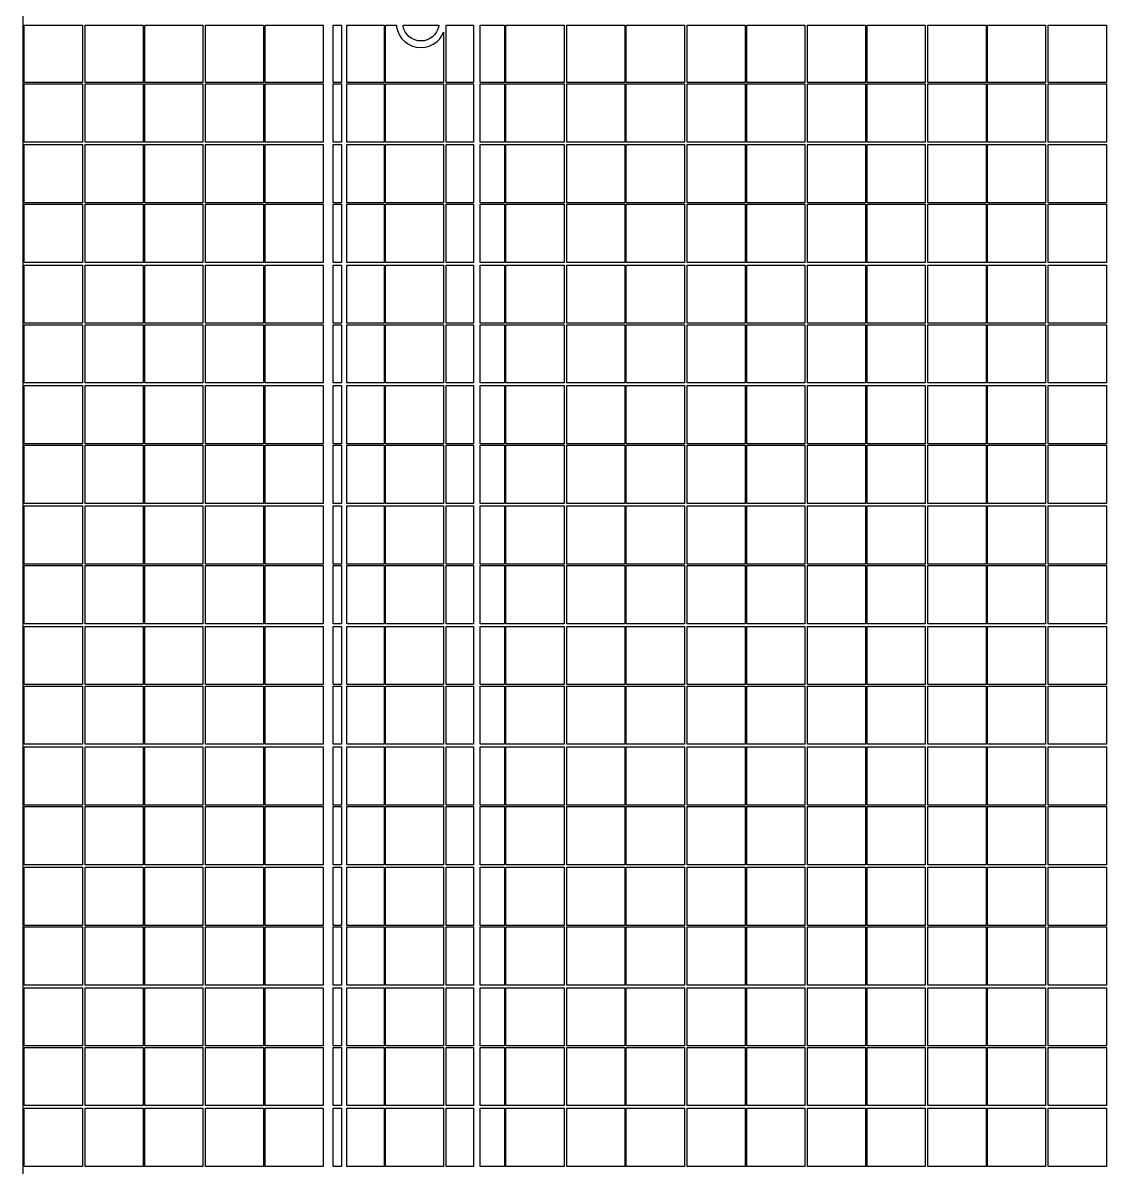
# Model space of a CAD drawing. Extents: x -185 to 185, y -185 to 185.
# Drawn here: x -185.1 to -95, y -95 to 0 of the extents above; entities that cross this region are included whole.
import ezdxf

# ---------------------------------------------------------------- set-up
doc = ezdxf.new("R2010")
doc.units = 0
doc.layers.get('0').update_dxf_attribs({"linetype": 'CONTINUOUS'})

msp = doc.modelspace()

# ---------------------------------------------------------------- linework, layer by layer
for points in [[(185, -185), (185.06, -185), (185.06, 185), (185, 185), (185, 185.06), (-185, 185.06), (-185, 185), (-185.06, 185), (-185.06, -185), (-185, -185), (-185, -185.06), (185, -185.06)], [(-184.94, -0.2), (-180.11, -0.2), (-180.11, -4.94), (-184.94, -4.94)], [(-179.89, -0.2), (-175.06, -0.2), (-175.06, -4.94), (-179.89, -4.94)], [(-174.94, -0.2), (-170.11, -0.2), (-170.11, -4.94), (-174.94, -4.94)], [(-169.89, -0.2), (-165.06, -0.2), (-165.06, -4.94), (-169.89, -4.94)], [(-164.94, -0.2), (-160.11, -0.2), (-160.11, -4.94), (-164.94, -4.94)], [(-159.3, -0.2), (-158.602, -0.2), (-158.602, -4.94), (-159.3, -4.94)], [(-158.152, -0.2), (-155.06, -0.2), (-155.06, -4.94), (-158.152, -4.94)], [(-154.94, -0.2), (-154.033, -0.2), (-154.019, -0.35598), (-153.926, -0.70114), (-153.775, -1.025), (-153.57, -1.31771), (-153.318, -1.57039), (-153.025, -1.77535), (-152.701, -1.92637), (-152.356, -2.01886), (-152, -2.05), (-151.644, -2.01886), (-151.299, -1.92637), (-150.975, -1.77535), (-150.682, -1.57039), (-150.43, -1.31771), (-150.225, -1.025), (-150.11, -0.77914), (-150.11, -4.94), (-154.94, -4.94)], [(-152.26, -1.47721), (-152.513, -1.40954), (-152.75, -1.29904), (-152.964, -1.14907), (-153.149, -0.96418), (-153.299, -0.75), (-153.41, -0.51303), (-153.477, -0.26047), (-153.483, -0.2), (-150.517, -0.2), (-150.523, -0.26047), (-150.59, -0.51303), (-150.701, -0.75), (-150.851, -0.96418), (-151.036, -1.14907), (-151.25, -1.29904), (-151.487, -1.40954), (-151.74, -1.47721), (-152, -1.5)], [(-149.89, -0.2), (-147.625, -0.2), (-147.625, -4.94), (-149.89, -4.94)], [(-147.075, -0.2), (-145.06, -0.2), (-145.06, -4.94), (-147.075, -4.94)], [(-144.94, -0.2), (-140.11, -0.2), (-140.11, -4.94), (-144.94, -4.94)], [(-139.89, -0.2), (-135.06, -0.2), (-135.06, -4.94), (-139.89, -4.94)], [(-134.94, -0.2), (-130.11, -0.2), (-130.11, -4.94), (-134.94, -4.94)], [(-129.89, -0.2), (-125.06, -0.2), (-125.06, -4.94), (-129.89, -4.94)], [(-124.94, -0.2), (-120.11, -0.2), (-120.11, -4.94), (-124.94, -4.94)], [(-119.89, -0.2), (-115.06, -0.2), (-115.06, -4.94), (-119.89, -4.94)], [(-114.94, -0.2), (-110.11, -0.2), (-110.11, -4.94), (-114.94, -4.94)], [(-109.89, -0.2), (-105.06, -0.2), (-105.06, -4.94), (-109.89, -4.94)], [(-104.94, -0.2), (-100.11, -0.2), (-100.11, -4.94), (-104.94, -4.94)], [(-99.89, -0.2), (-95.06, -0.2), (-95.06, -4.94), (-99.89, -4.94)], [(-184.94, -5.06), (-180.11, -5.06), (-180.11, -9.89), (-184.94, -9.89)], [(-179.89, -5.06), (-175.06, -5.06), (-175.06, -9.89), (-179.89, -9.89)], [(-174.94, -5.06), (-170.11, -5.06), (-170.11, -9.89), (-174.94, -9.89)], [(-169.89, -5.06), (-165.06, -5.06), (-165.06, -9.89), (-169.89, -9.89)], [(-164.94, -5.06), (-160.11, -5.06), (-160.11, -9.89), (-164.94, -9.89)], [(-159.3, -5.06), (-158.602, -5.06), (-158.602, -9.89), (-159.3, -9.89)], [(-158.152, -5.06), (-155.06, -5.06), (-155.06, -9.89), (-158.152, -9.89)], [(-154.94, -5.06), (-150.11, -5.06), (-150.11, -9.89), (-154.94, -9.89)], [(-149.89, -5.06), (-147.625, -5.06), (-147.625, -9.89), (-149.89, -9.89)], [(-147.075, -5.06), (-145.06, -5.06), (-145.06, -9.89), (-147.075, -9.89)], [(-144.94, -5.06), (-140.11, -5.06), (-140.11, -9.89), (-144.94, -9.89)], [(-139.89, -5.06), (-135.06, -5.06), (-135.06, -9.89), (-139.89, -9.89)], [(-134.94, -5.06), (-130.11, -5.06), (-130.11, -9.89), (-134.94, -9.89)], [(-129.89, -5.06), (-125.06, -5.06), (-125.06, -9.89), (-129.89, -9.89)], [(-124.94, -5.06), (-120.11, -5.06), (-120.11, -9.89), (-124.94, -9.89)], [(-119.89, -5.06), (-115.06, -5.06), (-115.06, -9.89), (-119.89, -9.89)], [(-114.94, -5.06), (-110.11, -5.06), (-110.11, -9.89), (-114.94, -9.89)], [(-109.89, -5.06), (-105.06, -5.06), (-105.06, -9.89), (-109.89, -9.89)], [(-104.94, -5.06), (-100.11, -5.06), (-100.11, -9.89), (-104.94, -9.89)], [(-99.89, -5.06), (-95.06, -5.06), (-95.06, -9.89), (-99.89, -9.89)], [(-184.94, -10.11), (-180.11, -10.11), (-180.11, -14.94), (-184.94, -14.94)], [(-179.89, -10.11), (-175.06, -10.11), (-175.06, -14.94), (-179.89, -14.94)], [(-174.94, -10.11), (-170.11, -10.11), (-170.11, -14.94), (-174.94, -14.94)], [(-169.89, -10.11), (-165.06, -10.11), (-165.06, -14.94), (-169.89, -14.94)], [(-164.94, -10.11), (-160.11, -10.11), (-160.11, -14.94), (-164.94, -14.94)], [(-159.3, -10.11), (-158.602, -10.11), (-158.602, -14.94), (-159.3, -14.94)], [(-158.152, -10.11), (-155.06, -10.11), (-155.06, -14.94), (-158.152, -14.94)], [(-154.94, -10.11), (-150.11, -10.11), (-150.11, -14.94), (-154.94, -14.94)], [(-149.89, -10.11), (-147.625, -10.11), (-147.625, -14.94), (-149.89, -14.94)], [(-147.075, -10.11), (-145.06, -10.11), (-145.06, -14.94), (-147.075, -14.94)], [(-144.94, -10.11), (-140.11, -10.11), (-140.11, -14.94), (-144.94, -14.94)], [(-139.89, -10.11), (-135.06, -10.11), (-135.06, -14.94), (-139.89, -14.94)], [(-134.94, -10.11), (-130.11, -10.11), (-130.11, -14.94), (-134.94, -14.94)], [(-129.89, -10.11), (-125.06, -10.11), (-125.06, -14.94), (-129.89, -14.94)], [(-124.94, -10.11), (-120.11, -10.11), (-120.11, -14.94), (-124.94, -14.94)], [(-119.89, -10.11), (-115.06, -10.11), (-115.06, -14.94), (-119.89, -14.94)], [(-114.94, -10.11), (-110.11, -10.11), (-110.11, -14.94), (-114.94, -14.94)], [(-109.89, -10.11), (-105.06, -10.11), (-105.06, -14.94), (-109.89, -14.94)], [(-104.94, -10.11), (-100.11, -10.11), (-100.11, -14.94), (-104.94, -14.94)], [(-99.89, -10.11), (-95.06, -10.11), (-95.06, -14.94), (-99.89, -14.94)], [(-184.94, -15.06), (-180.11, -15.06), (-180.11, -19.89), (-184.94, -19.89)], [(-179.89, -15.06), (-175.06, -15.06), (-175.06, -19.89), (-179.89, -19.89)], [(-174.94, -15.06), (-170.11, -15.06), (-170.11, -19.89), (-174.94, -19.89)], [(-169.89, -15.06), (-165.06, -15.06), (-165.06, -19.89), (-169.89, -19.89)], [(-164.94, -15.06), (-160.11, -15.06), (-160.11, -19.89), (-164.94, -19.89)], [(-159.3, -15.06), (-158.602, -15.06), (-158.602, -19.89), (-159.3, -19.89)], [(-158.152, -15.06), (-155.06, -15.06), (-155.06, -19.89), (-158.152, -19.89)], [(-154.94, -15.06), (-150.11, -15.06), (-150.11, -19.89), (-154.94, -19.89)], [(-149.89, -15.06), (-147.625, -15.06), (-147.625, -19.89), (-149.89, -19.89)], [(-147.075, -15.06), (-145.06, -15.06), (-145.06, -19.89), (-147.075, -19.89)], [(-144.94, -15.06), (-140.11, -15.06), (-140.11, -19.89), (-144.94, -19.89)], [(-139.89, -15.06), (-135.06, -15.06), (-135.06, -19.89), (-139.89, -19.89)], [(-134.94, -15.06), (-130.11, -15.06), (-130.11, -19.89), (-134.94, -19.89)], [(-129.89, -15.06), (-125.06, -15.06), (-125.06, -19.89), (-129.89, -19.89)], [(-124.94, -15.06), (-120.11, -15.06), (-120.11, -19.89), (-124.94, -19.89)], [(-119.89, -15.06), (-115.06, -15.06), (-115.06, -19.89), (-119.89, -19.89)], [(-114.94, -15.06), (-110.11, -15.06), (-110.11, -19.89), (-114.94, -19.89)], [(-109.89, -15.06), (-105.06, -15.06), (-105.06, -19.89), (-109.89, -19.89)], [(-104.94, -15.06), (-100.11, -15.06), (-100.11, -19.89), (-104.94, -19.89)], [(-99.89, -15.06), (-95.06, -15.06), (-95.06, -19.89), (-99.89, -19.89)], [(-184.94, -20.11), (-180.11, -20.11), (-180.11, -24.94), (-184.94, -24.94)], [(-179.89, -20.11), (-175.06, -20.11), (-175.06, -24.94), (-179.89, -24.94)], [(-174.94, -20.11), (-170.11, -20.11), (-170.11, -24.94), (-174.94, -24.94)], [(-169.89, -20.11), (-165.06, -20.11), (-165.06, -24.94), (-169.89, -24.94)], [(-164.94, -20.11), (-160.11, -20.11), (-160.11, -24.94), (-164.94, -24.94)], [(-159.3, -20.11), (-158.602, -20.11), (-158.602, -24.94), (-159.3, -24.94)], [(-158.152, -20.11), (-155.06, -20.11), (-155.06, -24.94), (-158.152, -24.94)], [(-154.94, -20.11), (-150.11, -20.11), (-150.11, -24.94), (-154.94, -24.94)], [(-149.89, -20.11), (-147.625, -20.11), (-147.625, -24.94), (-149.89, -24.94)], [(-147.075, -20.11), (-145.06, -20.11), (-145.06, -24.94), (-147.075, -24.94)], [(-144.94, -20.11), (-140.11, -20.11), (-140.11, -24.94), (-144.94, -24.94)], [(-139.89, -20.11), (-135.06, -20.11), (-135.06, -24.94), (-139.89, -24.94)], [(-134.94, -20.11), (-130.11, -20.11), (-130.11, -24.94), (-134.94, -24.94)], [(-129.89, -20.11), (-125.06, -20.11), (-125.06, -24.94), (-129.89, -24.94)], [(-124.94, -20.11), (-120.11, -20.11), (-120.11, -24.94), (-124.94, -24.94)], [(-119.89, -20.11), (-115.06, -20.11), (-115.06, -24.94), (-119.89, -24.94)], [(-114.94, -20.11), (-110.11, -20.11), (-110.11, -24.94), (-114.94, -24.94)], [(-109.89, -20.11), (-105.06, -20.11), (-105.06, -24.94), (-109.89, -24.94)], [(-104.94, -20.11), (-100.11, -20.11), (-100.11, -24.94), (-104.94, -24.94)], [(-99.89, -20.11), (-95.06, -20.11), (-95.06, -24.94), (-99.89, -24.94)], [(-184.94, -25.06), (-180.11, -25.06), (-180.11, -29.89), (-184.94, -29.89)], [(-179.89, -25.06), (-175.06, -25.06), (-175.06, -29.89), (-179.89, -29.89)], [(-174.94, -25.06), (-170.11, -25.06), (-170.11, -29.89), (-174.94, -29.89)], [(-169.89, -25.06), (-165.06, -25.06), (-165.06, -29.89), (-169.89, -29.89)], [(-164.94, -25.06), (-160.11, -25.06), (-160.11, -29.89), (-164.94, -29.89)], [(-159.3, -25.06), (-158.602, -25.06), (-158.602, -29.89), (-159.3, -29.89)], [(-158.152, -25.06), (-155.06, -25.06), (-155.06, -29.89), (-158.152, -29.89)], [(-154.94, -25.06), (-150.11, -25.06), (-150.11, -29.89), (-154.94, -29.89)], [(-149.89, -25.06), (-147.625, -25.06), (-147.625, -29.89), (-149.89, -29.89)], [(-147.075, -25.06), (-145.06, -25.06), (-145.06, -29.89), (-147.075, -29.89)], [(-144.94, -25.06), (-140.11, -25.06), (-140.11, -29.89), (-144.94, -29.89)], [(-139.89, -25.06), (-135.06, -25.06), (-135.06, -29.89), (-139.89, -29.89)], [(-134.94, -25.06), (-130.11, -25.06), (-130.11, -29.89), (-134.94, -29.89)], [(-129.89, -25.06), (-125.06, -25.06), (-125.06, -29.89), (-129.89, -29.89)], [(-124.94, -25.06), (-120.11, -25.06), (-120.11, -29.89), (-124.94, -29.89)], [(-119.89, -25.06), (-115.06, -25.06), (-115.06, -29.89), (-119.89, -29.89)], [(-114.94, -25.06), (-110.11, -25.06), (-110.11, -29.89), (-114.94, -29.89)], [(-109.89, -25.06), (-105.06, -25.06), (-105.06, -29.89), (-109.89, -29.89)], [(-104.94, -25.06), (-100.11, -25.06), (-100.11, -29.89), (-104.94, -29.89)], [(-99.89, -25.06), (-95.06, -25.06), (-95.06, -29.89), (-99.89, -29.89)], [(-184.94, -30.11), (-180.11, -30.11), (-180.11, -34.94), (-184.94, -34.94)], [(-179.89, -30.11), (-175.06, -30.11), (-175.06, -34.94), (-179.89, -34.94)], [(-174.94, -30.11), (-170.11, -30.11), (-170.11, -34.94), (-174.94, -34.94)], [(-169.89, -30.11), (-165.06, -30.11), (-165.06, -34.94), (-169.89, -34.94)], [(-164.94, -30.11), (-160.11, -30.11), (-160.11, -34.94), (-164.94, -34.94)], [(-159.3, -30.11), (-158.602, -30.11), (-158.602, -34.94), (-159.3, -34.94)], [(-158.152, -30.11), (-155.06, -30.11), (-155.06, -34.94), (-158.152, -34.94)], [(-154.94, -30.11), (-150.11, -30.11), (-150.11, -34.94), (-154.94, -34.94)], [(-149.89, -30.11), (-147.625, -30.11), (-147.625, -34.94), (-149.89, -34.94)], [(-147.075, -30.11), (-145.06, -30.11), (-145.06, -34.94), (-147.075, -34.94)], [(-144.94, -30.11), (-140.11, -30.11), (-140.11, -34.94), (-144.94, -34.94)], [(-139.89, -30.11), (-135.06, -30.11), (-135.06, -34.94), (-139.89, -34.94)], [(-134.94, -30.11), (-130.11, -30.11), (-130.11, -34.94), (-134.94, -34.94)], [(-129.89, -30.11), (-125.06, -30.11), (-125.06, -34.94), (-129.89, -34.94)], [(-124.94, -30.11), (-120.11, -30.11), (-120.11, -34.94), (-124.94, -34.94)], [(-119.89, -30.11), (-115.06, -30.11), (-115.06, -34.94), (-119.89, -34.94)], [(-114.94, -30.11), (-110.11, -30.11), (-110.11, -34.94), (-114.94, -34.94)], [(-109.89, -30.11), (-105.06, -30.11), (-105.06, -34.94), (-109.89, -34.94)], [(-104.94, -30.11), (-100.11, -30.11), (-100.11, -34.94), (-104.94, -34.94)], [(-99.89, -30.11), (-95.06, -30.11), (-95.06, -34.94), (-99.89, -34.94)], [(-184.94, -35.06), (-180.11, -35.06), (-180.11, -39.89), (-184.94, -39.89)], [(-179.89, -35.06), (-175.06, -35.06), (-175.06, -39.89), (-179.89, -39.89)], [(-174.94, -35.06), (-170.11, -35.06), (-170.11, -39.89), (-174.94, -39.89)], [(-169.89, -35.06), (-165.06, -35.06), (-165.06, -39.89), (-169.89, -39.89)], [(-164.94, -35.06), (-160.11, -35.06), (-160.11, -39.89), (-164.94, -39.89)], [(-159.3, -35.06), (-158.602, -35.06), (-158.602, -39.89), (-159.3, -39.89)], [(-158.152, -35.06), (-155.06, -35.06), (-155.06, -39.89), (-158.152, -39.89)], [(-154.94, -35.06), (-150.11, -35.06), (-150.11, -39.89), (-154.94, -39.89)], [(-149.89, -35.06), (-147.625, -35.06), (-147.625, -39.89), (-149.89, -39.89)], [(-147.075, -35.06), (-145.06, -35.06), (-145.06, -39.89), (-147.075, -39.89)], [(-144.94, -35.06), (-140.11, -35.06), (-140.11, -39.89), (-144.94, -39.89)], [(-139.89, -35.06), (-135.06, -35.06), (-135.06, -39.89), (-139.89, -39.89)], [(-134.94, -35.06), (-130.11, -35.06), (-130.11, -39.89), (-134.94, -39.89)], [(-129.89, -35.06), (-125.06, -35.06), (-125.06, -39.89), (-129.89, -39.89)], [(-124.94, -35.06), (-120.11, -35.06), (-120.11, -39.89), (-124.94, -39.89)], [(-119.89, -35.06), (-115.06, -35.06), (-115.06, -39.89), (-119.89, -39.89)], [(-114.94, -35.06), (-110.11, -35.06), (-110.11, -39.89), (-114.94, -39.89)], [(-109.89, -35.06), (-105.06, -35.06), (-105.06, -39.89), (-109.89, -39.89)], [(-104.94, -35.06), (-100.11, -35.06), (-100.11, -39.89), (-104.94, -39.89)], [(-99.89, -35.06), (-95.06, -35.06), (-95.06, -39.89), (-99.89, -39.89)], [(-184.94, -40.11), (-180.11, -40.11), (-180.11, -44.94), (-184.94, -44.94)], [(-179.89, -40.11), (-175.06, -40.11), (-175.06, -44.94), (-179.89, -44.94)], [(-174.94, -40.11), (-170.11, -40.11), (-170.11, -44.94), (-174.94, -44.94)], [(-169.89, -40.11), (-165.06, -40.11), (-165.06, -44.94), (-169.89, -44.94)], [(-164.94, -40.11), (-160.11, -40.11), (-160.11, -44.94), (-164.94, -44.94)], [(-159.3, -40.11), (-158.602, -40.11), (-158.602, -44.94), (-159.3, -44.94)], [(-158.152, -40.11), (-155.06, -40.11), (-155.06, -44.94), (-158.152, -44.94)], [(-154.94, -40.11), (-150.11, -40.11), (-150.11, -44.94), (-154.94, -44.94)], [(-149.89, -40.11), (-147.625, -40.11), (-147.625, -44.94), (-149.89, -44.94)], [(-147.075, -40.11), (-145.06, -40.11), (-145.06, -44.94), (-147.075, -44.94)], [(-144.94, -40.11), (-140.11, -40.11), (-140.11, -44.94), (-144.94, -44.94)], [(-139.89, -40.11), (-135.06, -40.11), (-135.06, -44.94), (-139.89, -44.94)], [(-134.94, -40.11), (-130.11, -40.11), (-130.11, -44.94), (-134.94, -44.94)], [(-129.89, -40.11), (-125.06, -40.11), (-125.06, -44.94), (-129.89, -44.94)], [(-124.94, -40.11), (-120.11, -40.11), (-120.11, -44.94), (-124.94, -44.94)], [(-119.89, -40.11), (-115.06, -40.11), (-115.06, -44.94), (-119.89, -44.94)], [(-114.94, -40.11), (-110.11, -40.11), (-110.11, -44.94), (-114.94, -44.94)], [(-109.89, -40.11), (-105.06, -40.11), (-105.06, -44.94), (-109.89, -44.94)], [(-104.94, -40.11), (-100.11, -40.11), (-100.11, -44.94), (-104.94, -44.94)], [(-99.89, -40.11), (-95.06, -40.11), (-95.06, -44.94), (-99.89, -44.94)], [(-184.94, -45.06), (-180.11, -45.06), (-180.11, -49.89), (-184.94, -49.89)], [(-179.89, -45.06), (-175.06, -45.06), (-175.06, -49.89), (-179.89, -49.89)], [(-174.94, -45.06), (-170.11, -45.06), (-170.11, -49.89), (-174.94, -49.89)], [(-169.89, -45.06), (-165.06, -45.06), (-165.06, -49.89), (-169.89, -49.89)], [(-164.94, -45.06), (-160.11, -45.06), (-160.11, -49.89), (-164.94, -49.89)], [(-159.3, -45.06), (-158.602, -45.06), (-158.602, -49.89), (-159.3, -49.89)], [(-158.152, -45.06), (-155.06, -45.06), (-155.06, -49.89), (-158.152, -49.89)], [(-154.94, -45.06), (-150.11, -45.06), (-150.11, -49.89), (-154.94, -49.89)], [(-149.89, -45.06), (-147.625, -45.06), (-147.625, -49.89), (-149.89, -49.89)], [(-147.075, -45.06), (-145.06, -45.06), (-145.06, -49.89), (-147.075, -49.89)], [(-144.94, -45.06), (-140.11, -45.06), (-140.11, -49.89), (-144.94, -49.89)], [(-139.89, -45.06), (-135.06, -45.06), (-135.06, -49.89), (-139.89, -49.89)], [(-134.94, -45.06), (-130.11, -45.06), (-130.11, -49.89), (-134.94, -49.89)], [(-129.89, -45.06), (-125.06, -45.06), (-125.06, -49.89), (-129.89, -49.89)], [(-124.94, -45.06), (-120.11, -45.06), (-120.11, -49.89), (-124.94, -49.89)], [(-119.89, -45.06), (-115.06, -45.06), (-115.06, -49.89), (-119.89, -49.89)], [(-114.94, -45.06), (-110.11, -45.06), (-110.11, -49.89), (-114.94, -49.89)], [(-109.89, -45.06), (-105.06, -45.06), (-105.06, -49.89), (-109.89, -49.89)], [(-104.94, -45.06), (-100.11, -45.06), (-100.11, -49.89), (-104.94, -49.89)], [(-99.89, -45.06), (-95.06, -45.06), (-95.06, -49.89), (-99.89, -49.89)], [(-184.94, -50.11), (-180.11, -50.11), (-180.11, -54.94), (-184.94, -54.94)], [(-179.89, -50.11), (-175.06, -50.11), (-175.06, -54.94), (-179.89, -54.94)], [(-174.94, -50.11), (-170.11, -50.11), (-170.11, -54.94), (-174.94, -54.94)], [(-169.89, -50.11), (-165.06, -50.11), (-165.06, -54.94), (-169.89, -54.94)], [(-164.94, -50.11), (-160.11, -50.11), (-160.11, -54.94), (-164.94, -54.94)], [(-159.3, -50.11), (-158.602, -50.11), (-158.602, -54.94), (-159.3, -54.94)], [(-158.152, -50.11), (-155.06, -50.11), (-155.06, -54.94), (-158.152, -54.94)], [(-154.94, -50.11), (-150.11, -50.11), (-150.11, -54.94), (-154.94, -54.94)], [(-149.89, -50.11), (-147.625, -50.11), (-147.625, -54.94), (-149.89, -54.94)], [(-147.075, -50.11), (-145.06, -50.11), (-145.06, -54.94), (-147.075, -54.94)], [(-144.94, -50.11), (-140.11, -50.11), (-140.11, -54.94), (-144.94, -54.94)], [(-139.89, -50.11), (-135.06, -50.11), (-135.06, -54.94), (-139.89, -54.94)], [(-134.94, -50.11), (-130.11, -50.11), (-130.11, -54.94), (-134.94, -54.94)], [(-129.89, -50.11), (-125.06, -50.11), (-125.06, -54.94), (-129.89, -54.94)], [(-124.94, -50.11), (-120.11, -50.11), (-120.11, -54.94), (-124.94, -54.94)], [(-119.89, -50.11), (-115.06, -50.11), (-115.06, -54.94), (-119.89, -54.94)], [(-114.94, -50.11), (-110.11, -50.11), (-110.11, -54.94), (-114.94, -54.94)], [(-109.89, -50.11), (-105.06, -50.11), (-105.06, -54.94), (-109.89, -54.94)], [(-104.94, -50.11), (-100.11, -50.11), (-100.11, -54.94), (-104.94, -54.94)], [(-99.89, -50.11), (-95.06, -50.11), (-95.06, -54.94), (-99.89, -54.94)], [(-184.94, -55.06), (-180.11, -55.06), (-180.11, -59.89), (-184.94, -59.89)], [(-179.89, -55.06), (-175.06, -55.06), (-175.06, -59.89), (-179.89, -59.89)], [(-174.94, -55.06), (-170.11, -55.06), (-170.11, -59.89), (-174.94, -59.89)], [(-169.89, -55.06), (-165.06, -55.06), (-165.06, -59.89), (-169.89, -59.89)], [(-164.94, -55.06), (-160.11, -55.06), (-160.11, -59.89), (-164.94, -59.89)], [(-159.3, -55.06), (-158.602, -55.06), (-158.602, -59.89), (-159.3, -59.89)], [(-158.152, -55.06), (-155.06, -55.06), (-155.06, -59.89), (-158.152, -59.89)], [(-154.94, -55.06), (-150.11, -55.06), (-150.11, -59.89), (-154.94, -59.89)], [(-149.89, -55.06), (-147.625, -55.06), (-147.625, -59.89), (-149.89, -59.89)], [(-147.075, -55.06), (-145.06, -55.06), (-145.06, -59.89), (-147.075, -59.89)], [(-144.94, -55.06), (-140.11, -55.06), (-140.11, -59.89), (-144.94, -59.89)], [(-139.89, -55.06), (-135.06, -55.06), (-135.06, -59.89), (-139.89, -59.89)], [(-134.94, -55.06), (-130.11, -55.06), (-130.11, -59.89), (-134.94, -59.89)], [(-129.89, -55.06), (-125.06, -55.06), (-125.06, -59.89), (-129.89, -59.89)], [(-124.94, -55.06), (-120.11, -55.06), (-120.11, -59.89), (-124.94, -59.89)], [(-119.89, -55.06), (-115.06, -55.06), (-115.06, -59.89), (-119.89, -59.89)], [(-114.94, -55.06), (-110.11, -55.06), (-110.11, -59.89), (-114.94, -59.89)], [(-109.89, -55.06), (-105.06, -55.06), (-105.06, -59.89), (-109.89, -59.89)], [(-104.94, -55.06), (-100.11, -55.06), (-100.11, -59.89), (-104.94, -59.89)], [(-99.89, -55.06), (-95.06, -55.06), (-95.06, -59.89), (-99.89, -59.89)], [(-184.94, -60.11), (-180.11, -60.11), (-180.11, -64.94), (-184.94, -64.94)], [(-179.89, -60.11), (-175.06, -60.11), (-175.06, -64.94), (-179.89, -64.94)], [(-174.94, -60.11), (-170.11, -60.11), (-170.11, -64.94), (-174.94, -64.94)], [(-169.89, -60.11), (-165.06, -60.11), (-165.06, -64.94), (-169.89, -64.94)], [(-164.94, -60.11), (-160.11, -60.11), (-160.11, -64.94), (-164.94, -64.94)], [(-159.3, -60.11), (-158.602, -60.11), (-158.602, -64.94), (-159.3, -64.94)], [(-158.152, -60.11), (-155.06, -60.11), (-155.06, -64.94), (-158.152, -64.94)], [(-154.94, -60.11), (-150.11, -60.11), (-150.11, -64.94), (-154.94, -64.94)], [(-149.89, -60.11), (-147.625, -60.11), (-147.625, -64.94), (-149.89, -64.94)], [(-147.075, -60.11), (-145.06, -60.11), (-145.06, -64.94), (-147.075, -64.94)], [(-144.94, -60.11), (-140.11, -60.11), (-140.11, -64.94), (-144.94, -64.94)], [(-139.89, -60.11), (-135.06, -60.11), (-135.06, -64.94), (-139.89, -64.94)], [(-134.94, -60.11), (-130.11, -60.11), (-130.11, -64.94), (-134.94, -64.94)], [(-129.89, -60.11), (-125.06, -60.11), (-125.06, -64.94), (-129.89, -64.94)], [(-124.94, -60.11), (-120.11, -60.11), (-120.11, -64.94), (-124.94, -64.94)], [(-119.89, -60.11), (-115.06, -60.11), (-115.06, -64.94), (-119.89, -64.94)], [(-114.94, -60.11), (-110.11, -60.11), (-110.11, -64.94), (-114.94, -64.94)], [(-109.89, -60.11), (-105.06, -60.11), (-105.06, -64.94), (-109.89, -64.94)], [(-104.94, -60.11), (-100.11, -60.11), (-100.11, -64.94), (-104.94, -64.94)], [(-99.89, -60.11), (-95.06, -60.11), (-95.06, -64.94), (-99.89, -64.94)], [(-184.94, -65.06), (-180.11, -65.06), (-180.11, -69.89), (-184.94, -69.89)], [(-179.89, -65.06), (-175.06, -65.06), (-175.06, -69.89), (-179.89, -69.89)], [(-174.94, -65.06), (-170.11, -65.06), (-170.11, -69.89), (-174.94, -69.89)], [(-169.89, -65.06), (-165.06, -65.06), (-165.06, -69.89), (-169.89, -69.89)], [(-164.94, -65.06), (-160.11, -65.06), (-160.11, -69.89), (-164.94, -69.89)], [(-159.3, -65.06), (-158.602, -65.06), (-158.602, -69.89), (-159.3, -69.89)], [(-158.152, -65.06), (-155.06, -65.06), (-155.06, -69.89), (-158.152, -69.89)], [(-154.94, -65.06), (-150.11, -65.06), (-150.11, -69.89), (-154.94, -69.89)], [(-149.89, -65.06), (-147.625, -65.06), (-147.625, -69.89), (-149.89, -69.89)], [(-147.075, -65.06), (-145.06, -65.06), (-145.06, -69.89), (-147.075, -69.89)], [(-144.94, -65.06), (-140.11, -65.06), (-140.11, -69.89), (-144.94, -69.89)], [(-139.89, -65.06), (-135.06, -65.06), (-135.06, -69.89), (-139.89, -69.89)], [(-134.94, -65.06), (-130.11, -65.06), (-130.11, -69.89), (-134.94, -69.89)], [(-129.89, -65.06), (-125.06, -65.06), (-125.06, -69.89), (-129.89, -69.89)], [(-124.94, -65.06), (-120.11, -65.06), (-120.11, -69.89), (-124.94, -69.89)], [(-119.89, -65.06), (-115.06, -65.06), (-115.06, -69.89), (-119.89, -69.89)], [(-114.94, -65.06), (-110.11, -65.06), (-110.11, -69.89), (-114.94, -69.89)], [(-109.89, -65.06), (-105.06, -65.06), (-105.06, -69.89), (-109.89, -69.89)], [(-104.94, -65.06), (-100.11, -65.06), (-100.11, -69.89), (-104.94, -69.89)], [(-99.89, -65.06), (-95.06, -65.06), (-95.06, -69.89), (-99.89, -69.89)], [(-184.94, -70.11), (-180.11, -70.11), (-180.11, -74.94), (-184.94, -74.94)], [(-179.89, -70.11), (-175.06, -70.11), (-175.06, -74.94), (-179.89, -74.94)], [(-174.94, -70.11), (-170.11, -70.11), (-170.11, -74.94), (-174.94, -74.94)], [(-169.89, -70.11), (-165.06, -70.11), (-165.06, -74.94), (-169.89, -74.94)], [(-164.94, -70.11), (-160.11, -70.11), (-160.11, -74.94), (-164.94, -74.94)], [(-159.3, -70.11), (-158.602, -70.11), (-158.602, -74.94), (-159.3, -74.94)], [(-158.152, -70.11), (-155.06, -70.11), (-155.06, -74.94), (-158.152, -74.94)], [(-154.94, -70.11), (-150.11, -70.11), (-150.11, -74.94), (-154.94, -74.94)], [(-149.89, -70.11), (-147.625, -70.11), (-147.625, -74.94), (-149.89, -74.94)], [(-147.075, -70.11), (-145.06, -70.11), (-145.06, -74.94), (-147.075, -74.94)], [(-144.94, -70.11), (-140.11, -70.11), (-140.11, -74.94), (-144.94, -74.94)], [(-139.89, -70.11), (-135.06, -70.11), (-135.06, -74.94), (-139.89, -74.94)], [(-134.94, -70.11), (-130.11, -70.11), (-130.11, -74.94), (-134.94, -74.94)], [(-129.89, -70.11), (-125.06, -70.11), (-125.06, -74.94), (-129.89, -74.94)], [(-124.94, -70.11), (-120.11, -70.11), (-120.11, -74.94), (-124.94, -74.94)], [(-119.89, -70.11), (-115.06, -70.11), (-115.06, -74.94), (-119.89, -74.94)], [(-114.94, -70.11), (-110.11, -70.11), (-110.11, -74.94), (-114.94, -74.94)], [(-109.89, -70.11), (-105.06, -70.11), (-105.06, -74.94), (-109.89, -74.94)], [(-104.94, -70.11), (-100.11, -70.11), (-100.11, -74.94), (-104.94, -74.94)], [(-99.89, -70.11), (-95.06, -70.11), (-95.06, -74.94), (-99.89, -74.94)], [(-184.94, -75.06), (-180.11, -75.06), (-180.11, -79.89), (-184.94, -79.89)], [(-179.89, -75.06), (-175.06, -75.06), (-175.06, -79.89), (-179.89, -79.89)], [(-174.94, -75.06), (-170.11, -75.06), (-170.11, -79.89), (-174.94, -79.89)], [(-169.89, -75.06), (-165.06, -75.06), (-165.06, -79.89), (-169.89, -79.89)], [(-164.94, -75.06), (-160.11, -75.06), (-160.11, -79.89), (-164.94, -79.89)], [(-159.3, -75.06), (-158.602, -75.06), (-158.602, -79.89), (-159.3, -79.89)], [(-158.152, -75.06), (-155.06, -75.06), (-155.06, -79.89), (-158.152, -79.89)], [(-154.94, -75.06), (-150.11, -75.06), (-150.11, -79.89), (-154.94, -79.89)], [(-149.89, -75.06), (-147.625, -75.06), (-147.625, -79.89), (-149.89, -79.89)], [(-147.075, -75.06), (-145.06, -75.06), (-145.06, -79.89), (-147.075, -79.89)], [(-144.94, -75.06), (-140.11, -75.06), (-140.11, -79.89), (-144.94, -79.89)], [(-139.89, -75.06), (-135.06, -75.06), (-135.06, -79.89), (-139.89, -79.89)], [(-134.94, -75.06), (-130.11, -75.06), (-130.11, -79.89), (-134.94, -79.89)], [(-129.89, -75.06), (-125.06, -75.06), (-125.06, -79.89), (-129.89, -79.89)], [(-124.94, -75.06), (-120.11, -75.06), (-120.11, -79.89), (-124.94, -79.89)], [(-119.89, -75.06), (-115.06, -75.06), (-115.06, -79.89), (-119.89, -79.89)], [(-114.94, -75.06), (-110.11, -75.06), (-110.11, -79.89), (-114.94, -79.89)], [(-109.89, -75.06), (-105.06, -75.06), (-105.06, -79.89), (-109.89, -79.89)], [(-104.94, -75.06), (-100.11, -75.06), (-100.11, -79.89), (-104.94, -79.89)], [(-99.89, -75.06), (-95.06, -75.06), (-95.06, -79.89), (-99.89, -79.89)], [(-184.94, -80.11), (-180.11, -80.11), (-180.11, -84.94), (-184.94, -84.94)], [(-179.89, -80.11), (-175.06, -80.11), (-175.06, -84.94), (-179.89, -84.94)], [(-174.94, -80.11), (-170.11, -80.11), (-170.11, -84.94), (-174.94, -84.94)], [(-169.89, -80.11), (-165.06, -80.11), (-165.06, -84.94), (-169.89, -84.94)], [(-164.94, -80.11), (-160.11, -80.11), (-160.11, -84.94), (-164.94, -84.94)], [(-159.3, -80.11), (-158.602, -80.11), (-158.602, -84.94), (-159.3, -84.94)], [(-158.152, -80.11), (-155.06, -80.11), (-155.06, -84.94), (-158.152, -84.94)], [(-154.94, -80.11), (-150.11, -80.11), (-150.11, -84.94), (-154.94, -84.94)], [(-149.89, -80.11), (-147.625, -80.11), (-147.625, -84.94), (-149.89, -84.94)], [(-147.075, -80.11), (-145.06, -80.11), (-145.06, -84.94), (-147.075, -84.94)], [(-144.94, -80.11), (-140.11, -80.11), (-140.11, -84.94), (-144.94, -84.94)], [(-139.89, -80.11), (-135.06, -80.11), (-135.06, -84.94), (-139.89, -84.94)], [(-134.94, -80.11), (-130.11, -80.11), (-130.11, -84.94), (-134.94, -84.94)], [(-129.89, -80.11), (-125.06, -80.11), (-125.06, -84.94), (-129.89, -84.94)], [(-124.94, -80.11), (-120.11, -80.11), (-120.11, -84.94), (-124.94, -84.94)], [(-119.89, -80.11), (-115.06, -80.11), (-115.06, -84.94), (-119.89, -84.94)], [(-114.94, -80.11), (-110.11, -80.11), (-110.11, -84.94), (-114.94, -84.94)], [(-109.89, -80.11), (-105.06, -80.11), (-105.06, -84.94), (-109.89, -84.94)], [(-104.94, -80.11), (-100.11, -80.11), (-100.11, -84.94), (-104.94, -84.94)], [(-99.89, -80.11), (-95.06, -80.11), (-95.06, -84.94), (-99.89, -84.94)], [(-184.94, -85.06), (-180.11, -85.06), (-180.11, -89.89), (-184.94, -89.89)], [(-179.89, -85.06), (-175.06, -85.06), (-175.06, -89.89), (-179.89, -89.89)], [(-174.94, -85.06), (-170.11, -85.06), (-170.11, -89.89), (-174.94, -89.89)], [(-169.89, -85.06), (-165.06, -85.06), (-165.06, -89.89), (-169.89, -89.89)], [(-164.94, -85.06), (-160.11, -85.06), (-160.11, -89.89), (-164.94, -89.89)], [(-159.3, -85.06), (-158.602, -85.06), (-158.602, -89.89), (-159.3, -89.89)], [(-158.152, -85.06), (-155.06, -85.06), (-155.06, -89.89), (-158.152, -89.89)], [(-154.94, -85.06), (-150.11, -85.06), (-150.11, -89.89), (-154.94, -89.89)], [(-149.89, -85.06), (-147.625, -85.06), (-147.625, -89.89), (-149.89, -89.89)], [(-147.075, -85.06), (-145.06, -85.06), (-145.06, -89.89), (-147.075, -89.89)], [(-144.94, -85.06), (-140.11, -85.06), (-140.11, -89.89), (-144.94, -89.89)], [(-139.89, -85.06), (-135.06, -85.06), (-135.06, -89.89), (-139.89, -89.89)], [(-134.94, -85.06), (-130.11, -85.06), (-130.11, -89.89), (-134.94, -89.89)], [(-129.89, -85.06), (-125.06, -85.06), (-125.06, -89.89), (-129.89, -89.89)], [(-124.94, -85.06), (-120.11, -85.06), (-120.11, -89.89), (-124.94, -89.89)], [(-119.89, -85.06), (-115.06, -85.06), (-115.06, -89.89), (-119.89, -89.89)], [(-114.94, -85.06), (-110.11, -85.06), (-110.11, -89.89), (-114.94, -89.89)], [(-109.89, -85.06), (-105.06, -85.06), (-105.06, -89.89), (-109.89, -89.89)], [(-104.94, -85.06), (-100.11, -85.06), (-100.11, -89.89), (-104.94, -89.89)], [(-99.89, -85.06), (-95.06, -85.06), (-95.06, -89.89), (-99.89, -89.89)], [(-184.94, -90.11), (-180.11, -90.11), (-180.11, -94.94), (-184.94, -94.94)], [(-179.89, -90.11), (-175.06, -90.11), (-175.06, -94.94), (-179.89, -94.94)], [(-174.94, -90.11), (-170.11, -90.11), (-170.11, -94.94), (-174.94, -94.94)], [(-169.89, -90.11), (-165.06, -90.11), (-165.06, -94.94), (-169.89, -94.94)], [(-164.94, -90.11), (-160.11, -90.11), (-160.11, -94.94), (-164.94, -94.94)], [(-159.3, -90.11), (-158.602, -90.11), (-158.602, -94.94), (-159.3, -94.94)], [(-158.152, -90.11), (-155.06, -90.11), (-155.06, -94.94), (-158.152, -94.94)], [(-154.94, -90.11), (-150.11, -90.11), (-150.11, -94.94), (-154.94, -94.94)], [(-149.89, -90.11), (-147.625, -90.11), (-147.625, -94.94), (-149.89, -94.94)], [(-147.075, -90.11), (-145.06, -90.11), (-145.06, -94.94), (-147.075, -94.94)], [(-144.94, -90.11), (-140.11, -90.11), (-140.11, -94.94), (-144.94, -94.94)], [(-139.89, -90.11), (-135.06, -90.11), (-135.06, -94.94), (-139.89, -94.94)], [(-134.94, -90.11), (-130.11, -90.11), (-130.11, -94.94), (-134.94, -94.94)], [(-129.89, -90.11), (-125.06, -90.11), (-125.06, -94.94), (-129.89, -94.94)], [(-124.94, -90.11), (-120.11, -90.11), (-120.11, -94.94), (-124.94, -94.94)], [(-119.89, -90.11), (-115.06, -90.11), (-115.06, -94.94), (-119.89, -94.94)], [(-114.94, -90.11), (-110.11, -90.11), (-110.11, -94.94), (-114.94, -94.94)], [(-109.89, -90.11), (-105.06, -90.11), (-105.06, -94.94), (-109.89, -94.94)], [(-104.94, -90.11), (-100.11, -90.11), (-100.11, -94.94), (-104.94, -94.94)], [(-99.89, -90.11), (-95.06, -90.11), (-95.06, -94.94), (-99.89, -94.94)]]:
    msp.add_lwpolyline(points, close=True)

doc.saveas('drawing.dxf')
